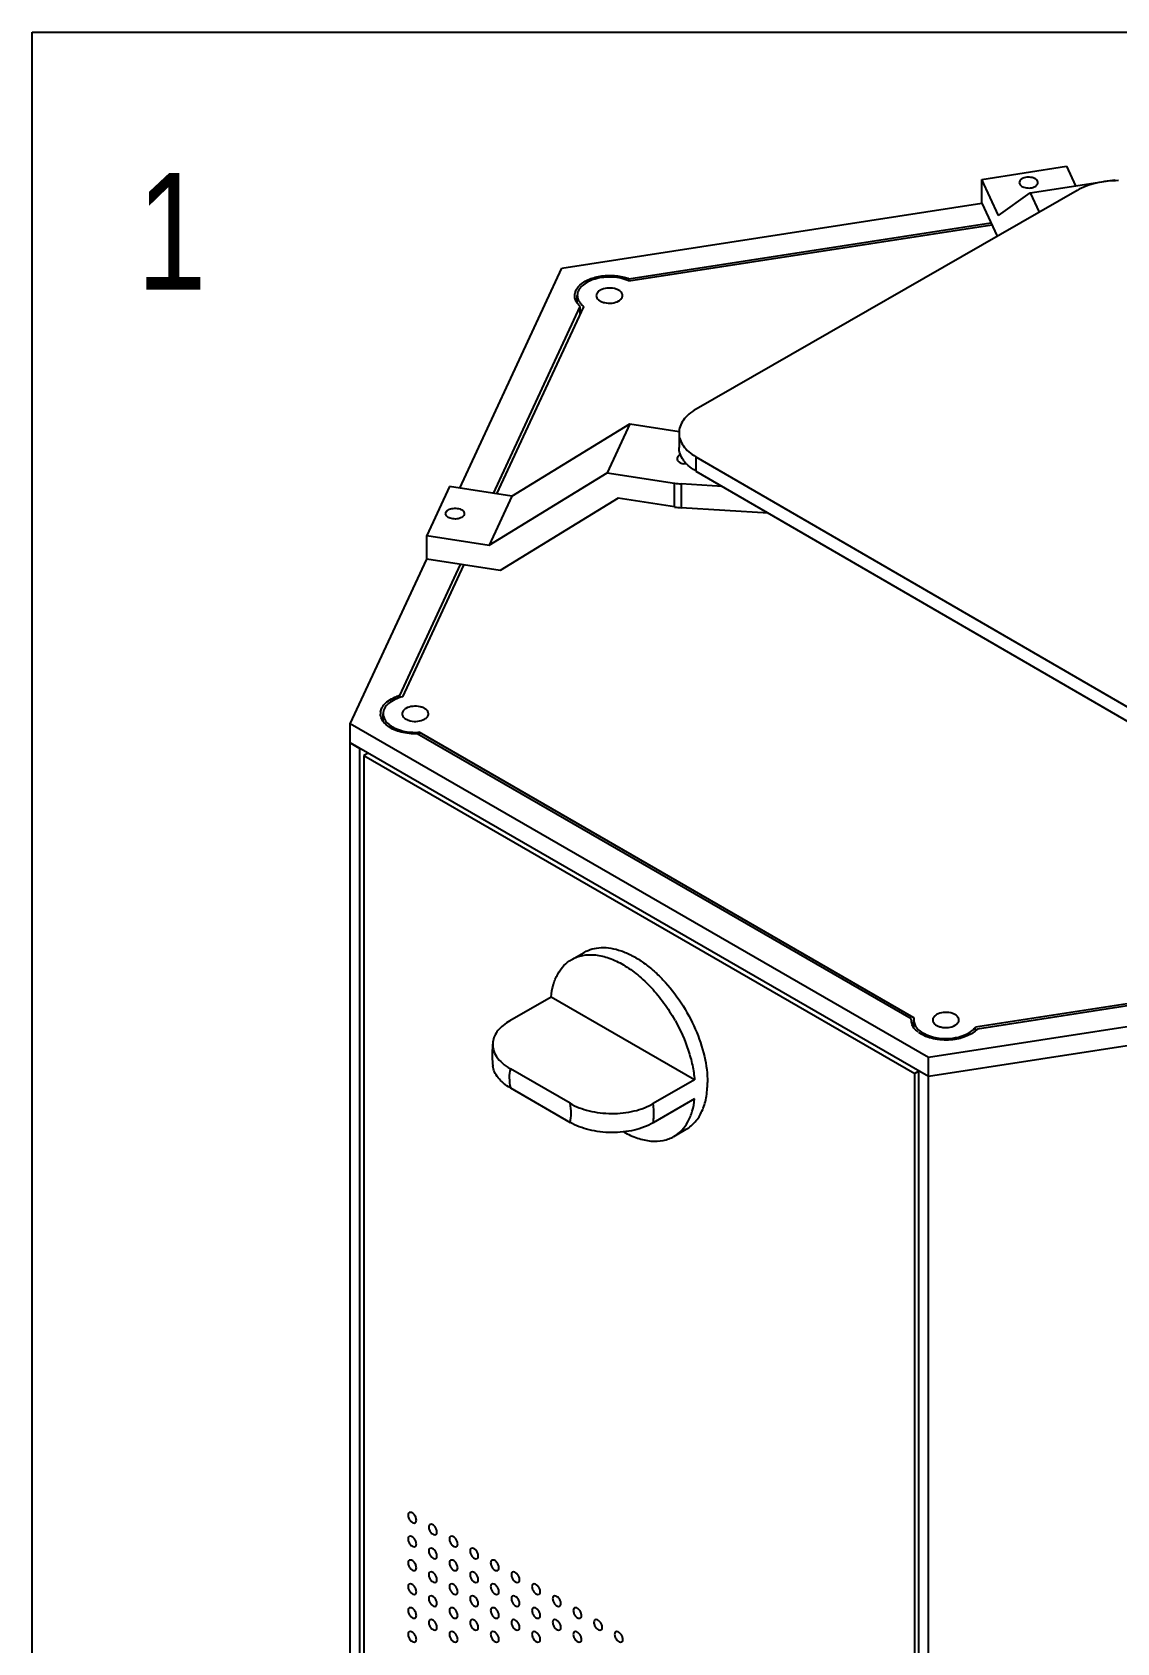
# Model space of a CAD drawing. Header units: millimetres. Extents: x 0 to 1189, y 0 to 841.
# Drawn here: x 0 to 185.7, y 565.1 to 841 of the extents above; entities that cross this region are included whole.
import ezdxf

# ---------------------------------------------------------------- set-up
doc = ezdxf.new("R2010")
doc.units = ezdxf.units.MM
doc.header["$LTSCALE"] = 65.395
doc.layers.get('0').update_dxf_attribs({"linetype": 'CONTINUOUS'})
doc.layers.add('AXIS', color=7, linetype='CONTINUOUS')
doc.layers.add('SURFACES', color=7, linetype='CONTINUOUS')
doc.styles.get("Standard").update_dxf_attribs({"font": 'txt', "width": 0.8})

msp = doc.modelspace()

# ---------------------------------------------------------------- linework, layer by layer
at = {"color": 7, "linetype": 'Continuous'}
for p, q in [((0, 0), (0, 841)), ((0, 841), (1189, 841)), ((162.6, 815.79), (177.08, 818.03)), ((177.08, 818.03), (178.64, 814.66)), ((162.6, 811.7), (162.6, 815.79)), ((165.46, 809.61), (162.6, 815.79)), ((170.87, 813.46), (185.36, 815.7)), ((185.36, 815.7), (185.43, 815.56)), ((178.91, 813.89), (113.69, 776.42)), ((162.6, 811.7), (165.23, 806.03)), ((165.46, 809.61), (170.87, 813.46)), ((170.87, 813.46), (172.41, 810.15)), ((102.18, 798.77), (164.15, 808.36)), ((102.18, 798.41), (102.18, 798.77)), ((78.99, 761.98), (93.85, 794)), ((93.85, 792.66), (93.85, 794)), ((110.75, 772.33), (110.75, 769.88)), ((113.66, 768.26), (194.77, 721.19)), ((113.66, 765.81), (194.77, 718.74)), ((118.21, 763.17), (111.1, 763.62)), ((126.1, 758.59), (111.1, 759.53)), ((62.92, 727.34), (73.34, 749.81)), ((62.92, 727), (62.92, 727.34)), ((150.49, 671.96), (65.92, 720.79)), ((54.46, 441.63), (54.46, 719.24)), ((54.46, 719.24), (56.09, 718.3)), ((56.09, 440.69), (56.09, 718.3)), ((57.51, 717.48), (56.8, 717.07)), ((56.8, 717.07), (56.8, 441.91)), ((56.8, 717.07), (151.12, 662.62)), ((200.75, 676.25), (161.84, 670.23)), ((88.84, 675.71), (81.77, 671.63)), ((113.42, 661.52), (88.84, 675.71)), ((150.48, 671.8), (150.49, 671.96)), ((150.49, 671.8), (150.49, 671.96)), ((92.1, 657.5), (81.88, 663.4)), ((151.82, 663.03), (151.12, 662.62)), ((151.12, 387.46), (151.12, 662.62)), ((81.88, 660.14), (92.1, 654.24)), ((113.42, 661.52), (106.35, 657.44)), ((113.42, 658.25), (106.35, 654.17))]:
    msp.add_line(p, q, dxfattribs=at)
at = {"color": 9, "linetype": 'Continuous'}
msp.add_line((113.66, 768.26), (113.66, 765.81), dxfattribs=at)
at = {"color": 7, "linetype": 'Continuous'}
for centre, radius, start, end in [((116.36, 771.27), 6.04, 224.149, 224.8375), ((65.13, 719.75), 7.91, 106.2371, 110.2979), ((61.65, 724.25), 2.03, 170.5851, 179.9268), ((61.63, 724.25), 2.01, 179.9553, 181.8514), ((83.64, 656.88), 30.3, 29.2181, 29.4226), ((152.48, 671.8), 1.99, 179.9348, 181.1371), ((152.49, 671.8), 2.01, 181.1387, 183.7039), ((152.56, 671.81), 2.08, 183.7815, 195.1169), ((152.73, 671.85), 2.26, 195.1439, 204.2469), ((154.74, 673.72), 5.03, 233.2732, 238.7116)]:
    msp.add_arc(centre, radius, start, end, dxfattribs=at)
for points, knots in [([(169.48, 815.89), (169.42, 815.85), (169.19, 815.69), (169.02, 815.43), (169.02, 815.23)], [0, 0, 0, 0, 0.29449, 1, 1, 1, 1]), ([(169.02, 815.23), (169.02, 815.04), (169.3, 814.6), (170.04, 814.33), (170.91, 814.27), (171.5, 814.44), (171.75, 814.58)], [0, 0, 0, 0, 0.183509, 0.435119, 0.728337, 1, 1, 1, 1]), ([(172.22, 815.23), (172.22, 815.42), (171.93, 815.86), (171.19, 816.14), (170.33, 816.19), (169.73, 816.03), (169.48, 815.89)], [0, 0, 0, 0, 0.183509, 0.435119, 0.728337, 1, 1, 1, 1]), ([(171.75, 814.58), (171.82, 814.62), (172.04, 814.77), (172.22, 815.04), (172.22, 815.23)], [0, 0, 0, 0, 0.29449, 1, 1, 1, 1]), ([(185.99, 815.57), (184.71, 815.57), (182.26, 815.31), (179.92, 814.46), (178.91, 813.89)], [0, 0, 0, 0, 0.525401, 1, 1, 1, 1]), ([(93.23, 797.01), (93.53, 797.5), (94.52, 798.37), (96.46, 799.13), (98.74, 799.42), (100.33, 799.27), (101.1, 799.09)], [0, 0, 0, 0, 0.200037, 0.446063, 0.721999, 1, 1, 1, 1]), ([(101.1, 799.09), (101.2, 799.07), (101.56, 798.98), (101.92, 798.87), (102.18, 798.77)], [0, 0, 0, 0, 0.256315, 1, 1, 1, 1]), ([(93.11, 794.95), (93.08, 795.02), (92.96, 795.31), (92.9, 795.64), (92.9, 795.87)], [0, 0, 0, 0, 0.25835, 1, 1, 1, 1]), ([(93.85, 794), (93.77, 794.07), (93.48, 794.35), (93.24, 794.68), (93.11, 794.95)], [0, 0, 0, 0, 0.266128, 1, 1, 1, 1]), ([(97.25, 796.8), (97.07, 796.69), (96.75, 796.44), (96.59, 796.05), (96.59, 795.88)], [0, 0, 0, 0, 0.550751, 1, 1, 1, 1]), ([(96.59, 795.88), (96.59, 795.6), (96.87, 795.17), (97.43, 794.85), (98.2, 794.58), (99.25, 794.53), (100.09, 794.76), (100.43, 794.96)], [0, 0, 0, 0, 0.183291, 0.301475, 0.436206, 0.728901, 1, 1, 1, 1]), ([(101.09, 795.88), (101.09, 796.15), (100.81, 796.58), (100.26, 796.91), (99.48, 797.17), (98.43, 797.22), (97.6, 797), (97.25, 796.8)], [0, 0, 0, 0, 0.183291, 0.301475, 0.436206, 0.728901, 1, 1, 1, 1]), ([(100.43, 794.96), (100.62, 795.07), (100.94, 795.31), (101.09, 795.7), (101.09, 795.88)], [0, 0, 0, 0, 0.550751, 1, 1, 1, 1]), ([(113.69, 776.42), (113.25, 776.17), (112.45, 775.62), (111.49, 774.62), (110.89, 773.51), (110.75, 772.71), (110.75, 772.33)], [0, 0, 0, 0, 0.289946, 0.549249, 0.782369, 1, 1, 1, 1]), ([(110.75, 772.33), (110.75, 771.95), (110.89, 771.16), (111.49, 770.06), (112.43, 769.06), (113.22, 768.51), (113.66, 768.26)], [0, 0, 0, 0, 0.217912, 0.45115, 0.710347, 1, 1, 1, 1]), ([(111.5, 767.69), (111.26, 768.01), (110.89, 768.71), (110.75, 769.5), (110.75, 769.88)], [0, 0, 0, 0, 0.516887, 1, 1, 1, 1]), ([(110.85, 768.53), (110.78, 768.5), (110.57, 768.35), (110.41, 768.1), (110.41, 767.92)], [0, 0, 0, 0, 0.294726, 1, 1, 1, 1]), ([(110.41, 767.92), (110.41, 767.72), (110.75, 767.26), (111.24, 767.13), (111.52, 767.08)], [0, 0, 0, 0, 0.415619, 1, 1, 1, 1]), ([(112.02, 767.06), (111.98, 767.11), (111.79, 767.31), (111.62, 767.52), (111.5, 767.69)], [0, 0, 0, 0, 0.256591, 1, 1, 1, 1]), ([(113.66, 765.81), (113.51, 765.9), (112.94, 766.25), (112.42, 766.66), (112.07, 767.01)], [0, 0, 0, 0, 0.263603, 1, 1, 1, 1]), ([(59.89, 725.26), (59.99, 725.47), (60.62, 726.34), (61.61, 726.88), (62.39, 727.17)], [0, 0, 0, 0, 0.21648, 1, 1, 1, 1]), ([(59.91, 723.2), (59.87, 723.28), (59.71, 723.59), (59.63, 723.93), (59.63, 724.19)], [0, 0, 0, 0, 0.260156, 1, 1, 1, 1]), ([(60.93, 722.09), (60.82, 722.17), (60.43, 722.49), (60.09, 722.88), (59.91, 723.2)], [0, 0, 0, 0, 0.270562, 1, 1, 1, 1]), ([(64, 725.15), (63.81, 725.04), (63.49, 724.79), (63.34, 724.4), (63.34, 724.23)], [0, 0, 0, 0, 0.550751, 1, 1, 1, 1]), ([(63.34, 724.23), (63.34, 723.96), (63.62, 723.52), (64.18, 723.2), (64.95, 722.93), (66, 722.88), (66.83, 723.11), (67.18, 723.31)], [0, 0, 0, 0, 0.183291, 0.301475, 0.436206, 0.728901, 1, 1, 1, 1]), ([(67.84, 724.23), (67.84, 724.5), (67.56, 724.93), (67, 725.26), (66.23, 725.52), (65.18, 725.57), (64.35, 725.35), (64, 725.15)], [0, 0, 0, 0, 0.183291, 0.301475, 0.436206, 0.728901, 1, 1, 1, 1]), ([(67.18, 723.31), (67.37, 723.42), (67.69, 723.66), (67.84, 724.05), (67.84, 724.23)], [0, 0, 0, 0, 0.550751, 1, 1, 1, 1]), ([(65.92, 720.79), (64.99, 720.77), (63.24, 720.94), (61.59, 721.62), (60.93, 722.09)], [0, 0, 0, 0, 0.533307, 1, 1, 1, 1]), ([(88.84, 675.71), (88.91, 676.43), (89.16, 677.78), (89.9, 679.62), (90.96, 681.12), (91.89, 681.86), (92.38, 682.14)], [0, 0, 0, 0, 0.282827, 0.539744, 0.775791, 1, 1, 1, 1]), ([(92.38, 682.14), (92.67, 682.31), (93.29, 682.6), (94.64, 682.97), (96.54, 683.01), (98.92, 682.42), (101.36, 681.23), (103.78, 679.5), (106.1, 677.3), (108.23, 674.7), (109.47, 672.78), (110.03, 671.77)], [0, 0, 0, 0, 0.044973, 0.090812, 0.187834, 0.295874, 0.416767, 0.550116, 0.693928, 0.84513, 1, 1, 1, 1]), ([(81.77, 671.63), (81.37, 671.4), (80.64, 670.91), (79.74, 670.02), (79.13, 669.04), (78.92, 668.33), (78.88, 667.98)], [0, 0, 0, 0, 0.287208, 0.546837, 0.781911, 1, 1, 1, 1]), ([(110.09, 671.68), (110.99, 670.06), (112.12, 667.53), (113.07, 664.07), (113.35, 662.36), (113.42, 661.52)], [0, 0, 0, 0, 0.518287, 0.765704, 1, 1, 1, 1]), ([(151.73, 669.68), (151.64, 669.75), (151.31, 670.01), (151.02, 670.33), (150.85, 670.59)], [0, 0, 0, 0, 0.267057, 1, 1, 1, 1]), ([(154.85, 672.7), (154.66, 672.59), (154.34, 672.34), (154.19, 671.95), (154.19, 671.78)], [0, 0, 0, 0, 0.550751, 1, 1, 1, 1]), ([(154.19, 671.78), (154.19, 671.5), (154.47, 671.07), (155.02, 670.75), (155.8, 670.48), (156.85, 670.43), (157.68, 670.66), (158.03, 670.86)], [0, 0, 0, 0, 0.183291, 0.301475, 0.436206, 0.728901, 1, 1, 1, 1]), ([(158.69, 671.78), (158.69, 672.05), (158.41, 672.48), (157.85, 672.81), (157.08, 673.07), (156.03, 673.12), (155.2, 672.9), (154.85, 672.7)], [0, 0, 0, 0, 0.183291, 0.301475, 0.436206, 0.728901, 1, 1, 1, 1]), ([(158.03, 670.86), (158.22, 670.97), (158.54, 671.21), (158.69, 671.6), (158.69, 671.78)], [0, 0, 0, 0, 0.550751, 1, 1, 1, 1]), ([(78.88, 667.98), (78.84, 667.65), (78.71, 666.29), (78.76, 664.93), (78.88, 663.92)], [0, 0, 0, 0, 0.249062, 1, 1, 1, 1]), ([(78.88, 667.98), (78.85, 667.77), (78.84, 667.35), (78.98, 666.49), (79.48, 665.42), (80.51, 664.29), (81.39, 663.68), (81.88, 663.4)], [0, 0, 0, 0, 0.10899, 0.218867, 0.449916, 0.708447, 1, 1, 1, 1]), ([(157.65, 668.4), (156.66, 668.29), (154.74, 668.34), (152.89, 668.95), (152.13, 669.41)], [0, 0, 0, 0, 0.525781, 1, 1, 1, 1]), ([(161.84, 670.23), (161.37, 669.71), (160.01, 668.86), (158.49, 668.5), (157.65, 668.4)], [0, 0, 0, 0, 0.452556, 1, 1, 1, 1]), ([(81.88, 660.14), (81.46, 660.38), (80.7, 660.89), (79.77, 661.81), (79.13, 662.82), (78.92, 663.56), (78.88, 663.92)], [0, 0, 0, 0, 0.287277, 0.547232, 0.782286, 1, 1, 1, 1]), ([(92.1, 657.5), (93.11, 656.92), (94.83, 656.28), (97.25, 655.84), (99.21, 655.72), (101.17, 655.82), (103.05, 656.14), (104.79, 656.66), (105.86, 657.16), (106.35, 657.44)], [0, 0, 0, 0, 0.236356, 0.365836, 0.498891, 0.632135, 0.762118, 0.885621, 1, 1, 1, 1]), ([(109.88, 651.83), (110.37, 652.11), (111.3, 652.85), (112.37, 654.35), (113.1, 656.19), (113.35, 657.54), (113.42, 658.25)], [0, 0, 0, 0, 0.224209, 0.460256, 0.717173, 1, 1, 1, 1]), ([(106.35, 654.17), (105.86, 653.89), (104.79, 653.39), (103.05, 652.87), (101.17, 652.55), (99.21, 652.45), (97.25, 652.58), (94.83, 653.01), (93.11, 653.65), (92.1, 654.24)], [0, 0, 0, 0, 0.114379, 0.237882, 0.367865, 0.501109, 0.634164, 0.763644, 1, 1, 1, 1]), ([(101.29, 652.6), (102.05, 652.18), (103.55, 651.48), (105.85, 650.95), (107.69, 651.02), (109, 651.38), (109.6, 651.67), (109.88, 651.83)], [0, 0, 0, 0, 0.288834, 0.547617, 0.78093, 0.891455, 1, 1, 1, 1])]:
    msp.add_open_spline(points, degree=3, knots=knots, dxfattribs=at)
for points in [[(92.9, 795.87), (92.9, 796.03), (92.91, 796.18), (92.95, 796.33)], [(92.95, 796.33), (93.01, 796.57), (93.1, 796.8), (93.23, 797.01)], [(110.85, 768.53), (110.9, 768.56), (110.95, 768.59), (111, 768.61)], [(112.03, 767.06), (111.86, 767.05), (111.69, 767.06), (111.52, 767.08)], [(59.65, 724.58), (59.69, 724.82), (59.77, 725.05), (59.89, 725.26)], [(150.85, 670.59), (150.79, 670.7), (150.72, 670.81), (150.67, 670.93)]]:
    msp.add_open_spline(points, degree=3, dxfattribs=at)
at = {"color": 9, "linetype": 'Continuous'}
for points, knots in [([(81.88, 663.4), (81.74, 662.91), (81.62, 661.81), (81.76, 660.71), (81.88, 660.14)], [0, 0, 0, 0, 0.466488, 1, 1, 1, 1]), ([(92.1, 654.24), (92.24, 654.73), (92.35, 655.83), (92.22, 656.93), (92.1, 657.5)], [0, 0, 0, 0, 0.466488, 1, 1, 1, 1]), ([(106.35, 654.17), (106.38, 654.43), (106.46, 655.52), (106.43, 656.61), (106.35, 657.44)], [0, 0, 0, 0, 0.239326, 1, 1, 1, 1])]:
    msp.add_open_spline(points, degree=3, knots=knots, dxfattribs=at)
at = {"layer": 'AXIS', "color": 7, "linetype": 'Continuous'}
for p, q in [((102.16, 798.41), (164.3, 808.02)), ((93.34, 794.57), (93.34, 795.88)), ((79.57, 761.89), (94.46, 793.96)), ((63.45, 727.15), (73.92, 749.72)), ((60.09, 722.92), (60.09, 724.23)), ((66.27, 720.59), (66.27, 721.08)), ((150.98, 672.17), (66.27, 721.08)), ((92.38, 682.14), (94.5, 683.36)), ((200.59, 676.59), (161.51, 670.54)), ((150.94, 670.48), (150.94, 671.78)), ((161.51, 669.91), (161.51, 670.54)), ((109.88, 651.83), (112, 653.05))]:
    msp.add_line(p, q, dxfattribs=at)
for centre, radius, start, end in [((65.58, 730.38), 9.33, 263.5462, 267.0533), ((65.59, 730.62), 9.57, 267.0399, 271.8816), ((65.6, 730.42), 9.37, 271.8787, 274.1161), ((152.8, 671.78), 1.86, 167.7933, 178.4183), ((152.78, 671.78), 1.84, 178.4499, 179.8362), ((152.8, 671.78), 1.87, 179.861, 188.8287), ((156.44, 678.01), 9.41, 263.0589, 277.1919)]:
    msp.add_arc(centre, radius, start, end, dxfattribs=at)
for points, knots in [([(102.16, 798.41), (101.28, 798.79), (99.33, 799.19), (96.89, 798.95), (95.17, 798.29), (94.17, 797.63), (93.51, 796.82), (93.34, 796.18), (93.34, 795.88)], [0, 0, 0, 0, 0.279536, 0.568827, 0.699899, 0.814862, 0.913098, 1, 1, 1, 1]), ([(93.64, 794.85), (93.74, 794.69), (93.9, 794.48), (94.08, 794.29), (94.12, 794.25)], [0, 0, 0, 0, 0.738695, 1, 1, 1, 1]), ([(63.45, 727.15), (62.98, 727.04), (62.11, 726.74), (61.02, 726.07), (60.28, 725.23), (60.09, 724.54), (60.09, 724.23)], [0, 0, 0, 0, 0.305581, 0.57373, 0.801065, 1, 1, 1, 1]), ([(60.09, 724.23), (60.09, 723.98), (60.17, 723.63), (60.32, 723.32), (60.36, 723.24)], [0, 0, 0, 0, 0.739045, 1, 1, 1, 1]), ([(60.36, 723.24), (60.71, 722.63), (62.07, 721.6), (63.64, 721.21), (64.53, 721.11)], [0, 0, 0, 0, 0.439442, 1, 1, 1, 1]), ([(94.5, 683.36), (94.93, 683.61), (95.88, 684.01), (97.45, 684.24), (99.14, 684.11), (100.9, 683.65), (102.71, 682.85), (104.53, 681.74), (106.32, 680.34), (108.65, 678.09), (111.24, 674.77), (113.65, 670.32), (115.21, 665.71), (115.63, 662.56), (115.63, 661.06)], [0, 0, 0, 0, 0.042841, 0.087451, 0.135264, 0.187205, 0.243687, 0.304683, 0.369822, 0.438473, 0.582756, 0.729846, 0.871377, 1, 1, 1, 1]), ([(151.18, 670.84), (151.51, 670.22), (152.86, 669.18), (154.41, 668.78), (155.3, 668.67)], [0, 0, 0, 0, 0.438387, 1, 1, 1, 1]), ([(160.94, 669.95), (160.99, 669.99), (161.2, 670.17), (161.39, 670.38), (161.51, 670.54)], [0, 0, 0, 0, 0.262319, 1, 1, 1, 1]), ([(157.62, 668.68), (157.94, 668.72), (159.11, 668.93), (160.27, 669.4), (160.94, 669.95)], [0, 0, 0, 0, 0.275617, 1, 1, 1, 1]), ([(112, 653.05), (112.29, 653.22), (112.84, 653.6), (113.83, 654.58), (114.81, 656.18), (115.49, 658.49), (115.63, 660.18), (115.63, 661.06)], [0, 0, 0, 0, 0.108163, 0.218364, 0.451367, 0.71042, 1, 1, 1, 1]), ([(64.57, 587.37), (64.53, 587.36), (64.4, 587.24), (64.36, 587.05), (64.36, 586.92)], [0, 0, 0, 0, 0.220867, 1, 1, 1, 1]), ([(64.36, 586.92), (64.36, 586.74), (64.47, 586.36), (64.78, 585.84), (65.33, 585.51), (65.57, 585.64)], [0, 0, 0, 0, 0.277753, 0.577543, 1, 1, 1, 1]), ([(65.78, 586.1), (65.78, 586.28), (65.67, 586.65), (65.36, 587.18), (64.8, 587.51), (64.57, 587.37)], [0, 0, 0, 0, 0.277753, 0.577543, 1, 1, 1, 1]), ([(65.57, 585.64), (65.6, 585.66), (65.74, 585.78), (65.78, 585.97), (65.78, 586.1)], [0, 0, 0, 0, 0.220867, 1, 1, 1, 1]), ([(68.1, 585.33), (68.07, 585.31), (67.94, 585.2), (67.9, 585.01), (67.9, 584.88)], [0, 0, 0, 0, 0.220867, 1, 1, 1, 1]), ([(69.31, 584.06), (69.31, 584.24), (69.2, 584.61), (68.89, 585.14), (68.34, 585.47), (68.1, 585.33)], [0, 0, 0, 0, 0.277753, 0.577543, 1, 1, 1, 1]), ([(64.57, 583.29), (64.53, 583.27), (64.4, 583.16), (64.36, 582.97), (64.36, 582.83)], [0, 0, 0, 0, 0.220867, 1, 1, 1, 1]), ([(64.36, 582.83), (64.36, 582.66), (64.47, 582.28), (64.78, 581.75), (65.33, 581.42), (65.57, 581.56)], [0, 0, 0, 0, 0.277753, 0.577543, 1, 1, 1, 1]), ([(65.78, 582.02), (65.78, 582.2), (65.67, 582.57), (65.36, 583.1), (64.8, 583.43), (64.57, 583.29)], [0, 0, 0, 0, 0.277753, 0.577543, 1, 1, 1, 1]), ([(67.9, 584.88), (67.9, 584.7), (68, 584.32), (68.32, 583.8), (68.87, 583.47), (69.1, 583.6)], [0, 0, 0, 0, 0.277753, 0.577543, 1, 1, 1, 1]), ([(69.1, 583.6), (69.14, 583.62), (69.27, 583.73), (69.31, 583.93), (69.31, 584.06)], [0, 0, 0, 0, 0.220867, 1, 1, 1, 1]), ([(71.64, 583.29), (71.61, 583.27), (71.47, 583.16), (71.43, 582.97), (71.43, 582.83)], [0, 0, 0, 0, 0.220867, 1, 1, 1, 1]), ([(71.43, 582.83), (71.43, 582.66), (71.54, 582.28), (71.85, 581.75), (72.41, 581.42), (72.64, 581.56)], [0, 0, 0, 0, 0.277753, 0.577543, 1, 1, 1, 1]), ([(72.85, 582.02), (72.85, 582.2), (72.74, 582.57), (72.43, 583.1), (71.87, 583.43), (71.64, 583.29)], [0, 0, 0, 0, 0.277753, 0.577543, 1, 1, 1, 1]), ([(65.57, 581.56), (65.6, 581.58), (65.74, 581.69), (65.78, 581.88), (65.78, 582.02)], [0, 0, 0, 0, 0.220867, 1, 1, 1, 1]), ([(68.1, 581.25), (68.07, 581.23), (67.94, 581.12), (67.9, 580.93), (67.9, 580.79)], [0, 0, 0, 0, 0.220867, 1, 1, 1, 1]), ([(67.9, 580.79), (67.9, 580.61), (68, 580.24), (68.32, 579.71), (68.87, 579.38), (69.1, 579.52)], [0, 0, 0, 0, 0.277753, 0.577543, 1, 1, 1, 1]), ([(69.31, 579.98), (69.31, 580.16), (69.2, 580.53), (68.89, 581.06), (68.34, 581.39), (68.1, 581.25)], [0, 0, 0, 0, 0.277753, 0.577543, 1, 1, 1, 1]), ([(69.1, 579.52), (69.14, 579.54), (69.27, 579.65), (69.31, 579.84), (69.31, 579.98)], [0, 0, 0, 0, 0.220867, 1, 1, 1, 1]), ([(72.64, 581.56), (72.67, 581.58), (72.81, 581.69), (72.85, 581.88), (72.85, 582.02)], [0, 0, 0, 0, 0.220867, 1, 1, 1, 1]), ([(75.17, 581.25), (75.14, 581.23), (75.01, 581.12), (74.97, 580.93), (74.97, 580.79)], [0, 0, 0, 0, 0.220867, 1, 1, 1, 1]), ([(74.97, 580.79), (74.97, 580.61), (75.07, 580.24), (75.39, 579.71), (75.94, 579.38), (76.18, 579.52)], [0, 0, 0, 0, 0.277753, 0.577543, 1, 1, 1, 1]), ([(76.38, 579.98), (76.38, 580.16), (76.28, 580.53), (75.96, 581.06), (75.41, 581.39), (75.17, 581.25)], [0, 0, 0, 0, 0.277753, 0.577543, 1, 1, 1, 1]), ([(76.18, 579.52), (76.21, 579.54), (76.34, 579.65), (76.38, 579.84), (76.38, 579.98)], [0, 0, 0, 0, 0.220867, 1, 1, 1, 1]), ([(64.57, 579.21), (64.53, 579.19), (64.4, 579.08), (64.36, 578.89), (64.36, 578.75)], [0, 0, 0, 0, 0.220867, 1, 1, 1, 1]), ([(64.36, 578.75), (64.36, 578.57), (64.47, 578.2), (64.78, 577.67), (65.33, 577.34), (65.57, 577.48)], [0, 0, 0, 0, 0.277753, 0.577543, 1, 1, 1, 1]), ([(65.78, 577.94), (65.78, 578.11), (65.67, 578.49), (65.36, 579.02), (64.8, 579.35), (64.57, 579.21)], [0, 0, 0, 0, 0.277753, 0.577543, 1, 1, 1, 1]), ([(65.57, 577.48), (65.6, 577.5), (65.74, 577.61), (65.78, 577.8), (65.78, 577.94)], [0, 0, 0, 0, 0.220867, 1, 1, 1, 1]), ([(68.1, 577.17), (68.07, 577.15), (67.94, 577.04), (67.9, 576.85), (67.9, 576.71)], [0, 0, 0, 0, 0.220867, 1, 1, 1, 1]), ([(67.9, 576.71), (67.9, 576.53), (68, 576.16), (68.32, 575.63), (68.87, 575.3), (69.1, 575.44)], [0, 0, 0, 0, 0.277753, 0.577543, 1, 1, 1, 1]), ([(69.31, 575.89), (69.31, 576.07), (69.2, 576.45), (68.89, 576.97), (68.34, 577.31), (68.1, 577.17)], [0, 0, 0, 0, 0.277753, 0.577543, 1, 1, 1, 1]), ([(71.64, 579.21), (71.61, 579.19), (71.47, 579.08), (71.43, 578.89), (71.43, 578.75)], [0, 0, 0, 0, 0.220867, 1, 1, 1, 1]), ([(71.43, 578.75), (71.43, 578.57), (71.54, 578.2), (71.85, 577.67), (72.41, 577.34), (72.64, 577.48)], [0, 0, 0, 0, 0.277753, 0.577543, 1, 1, 1, 1]), ([(72.85, 577.94), (72.85, 578.11), (72.74, 578.49), (72.43, 579.02), (71.87, 579.35), (71.64, 579.21)], [0, 0, 0, 0, 0.277753, 0.577543, 1, 1, 1, 1]), ([(72.64, 577.48), (72.67, 577.5), (72.81, 577.61), (72.85, 577.8), (72.85, 577.94)], [0, 0, 0, 0, 0.220867, 1, 1, 1, 1]), ([(75.17, 577.17), (75.14, 577.15), (75.01, 577.04), (74.97, 576.85), (74.97, 576.71)], [0, 0, 0, 0, 0.220867, 1, 1, 1, 1]), ([(74.97, 576.71), (74.97, 576.53), (75.07, 576.16), (75.39, 575.63), (75.94, 575.3), (76.18, 575.44)], [0, 0, 0, 0, 0.277753, 0.577543, 1, 1, 1, 1]), ([(76.38, 575.89), (76.38, 576.07), (76.28, 576.45), (75.96, 576.97), (75.41, 577.31), (75.17, 577.17)], [0, 0, 0, 0, 0.277753, 0.577543, 1, 1, 1, 1]), ([(78.71, 579.21), (78.68, 579.19), (78.54, 579.08), (78.5, 578.89), (78.5, 578.75)], [0, 0, 0, 0, 0.220867, 1, 1, 1, 1]), ([(78.5, 578.75), (78.5, 578.57), (78.61, 578.2), (78.92, 577.67), (79.48, 577.34), (79.71, 577.48)], [0, 0, 0, 0, 0.277753, 0.577543, 1, 1, 1, 1]), ([(79.92, 577.94), (79.92, 578.11), (79.81, 578.49), (79.5, 579.02), (78.94, 579.35), (78.71, 579.21)], [0, 0, 0, 0, 0.277753, 0.577543, 1, 1, 1, 1]), ([(79.71, 577.48), (79.74, 577.5), (79.88, 577.61), (79.92, 577.8), (79.92, 577.94)], [0, 0, 0, 0, 0.220867, 1, 1, 1, 1]), ([(82.25, 577.17), (82.21, 577.15), (82.08, 577.04), (82.04, 576.85), (82.04, 576.71)], [0, 0, 0, 0, 0.220867, 1, 1, 1, 1]), ([(82.04, 576.71), (82.04, 576.53), (82.15, 576.16), (82.46, 575.63), (83.01, 575.3), (83.25, 575.44)], [0, 0, 0, 0, 0.277753, 0.577543, 1, 1, 1, 1]), ([(83.45, 575.89), (83.45, 576.07), (83.35, 576.45), (83.03, 576.97), (82.48, 577.31), (82.25, 577.17)], [0, 0, 0, 0, 0.277753, 0.577543, 1, 1, 1, 1]), ([(64.57, 575.13), (64.53, 575.11), (64.4, 574.99), (64.36, 574.8), (64.36, 574.67)], [0, 0, 0, 0, 0.220867, 1, 1, 1, 1]), ([(64.36, 574.67), (64.36, 574.49), (64.47, 574.12), (64.78, 573.59), (65.33, 573.26), (65.57, 573.4)], [0, 0, 0, 0, 0.277753, 0.577543, 1, 1, 1, 1]), ([(65.78, 573.85), (65.78, 574.03), (65.67, 574.41), (65.36, 574.93), (64.8, 575.26), (64.57, 575.13)], [0, 0, 0, 0, 0.277753, 0.577543, 1, 1, 1, 1]), ([(69.1, 575.44), (69.14, 575.46), (69.27, 575.57), (69.31, 575.76), (69.31, 575.89)], [0, 0, 0, 0, 0.220867, 1, 1, 1, 1]), ([(71.64, 575.13), (71.61, 575.11), (71.47, 574.99), (71.43, 574.8), (71.43, 574.67)], [0, 0, 0, 0, 0.220867, 1, 1, 1, 1]), ([(71.43, 574.67), (71.43, 574.49), (71.54, 574.12), (71.85, 573.59), (72.41, 573.26), (72.64, 573.4)], [0, 0, 0, 0, 0.277753, 0.577543, 1, 1, 1, 1]), ([(72.85, 573.85), (72.85, 574.03), (72.74, 574.41), (72.43, 574.93), (71.87, 575.26), (71.64, 575.13)], [0, 0, 0, 0, 0.277753, 0.577543, 1, 1, 1, 1]), ([(76.18, 575.44), (76.21, 575.46), (76.34, 575.57), (76.38, 575.76), (76.38, 575.89)], [0, 0, 0, 0, 0.220867, 1, 1, 1, 1]), ([(78.71, 575.13), (78.68, 575.11), (78.54, 574.99), (78.5, 574.8), (78.5, 574.67)], [0, 0, 0, 0, 0.220867, 1, 1, 1, 1]), ([(78.5, 574.67), (78.5, 574.49), (78.61, 574.12), (78.92, 573.59), (79.48, 573.26), (79.71, 573.4)], [0, 0, 0, 0, 0.277753, 0.577543, 1, 1, 1, 1]), ([(79.92, 573.85), (79.92, 574.03), (79.81, 574.41), (79.5, 574.93), (78.94, 575.26), (78.71, 575.13)], [0, 0, 0, 0, 0.277753, 0.577543, 1, 1, 1, 1]), ([(83.25, 575.44), (83.28, 575.46), (83.41, 575.57), (83.45, 575.76), (83.45, 575.89)], [0, 0, 0, 0, 0.220867, 1, 1, 1, 1]), ([(85.78, 575.13), (85.75, 575.11), (85.61, 574.99), (85.57, 574.8), (85.57, 574.67)], [0, 0, 0, 0, 0.220867, 1, 1, 1, 1]), ([(85.57, 574.67), (85.57, 574.49), (85.68, 574.12), (85.99, 573.59), (86.55, 573.26), (86.78, 573.4)], [0, 0, 0, 0, 0.277753, 0.577543, 1, 1, 1, 1]), ([(86.99, 573.85), (86.99, 574.03), (86.88, 574.41), (86.57, 574.93), (86.02, 575.26), (85.78, 575.13)], [0, 0, 0, 0, 0.277753, 0.577543, 1, 1, 1, 1]), ([(65.78, 569.77), (65.78, 569.95), (65.67, 570.32), (65.36, 570.85), (64.8, 571.18), (64.57, 571.04)], [0, 0, 0, 0, 0.277753, 0.577543, 1, 1, 1, 1]), ([(65.57, 573.4), (65.6, 573.42), (65.74, 573.53), (65.78, 573.72), (65.78, 573.85)], [0, 0, 0, 0, 0.220867, 1, 1, 1, 1]), ([(68.1, 573.09), (68.07, 573.07), (67.94, 572.95), (67.9, 572.76), (67.9, 572.63)], [0, 0, 0, 0, 0.220867, 1, 1, 1, 1]), ([(67.9, 572.63), (67.9, 572.45), (68, 572.08), (68.32, 571.55), (68.87, 571.22), (69.1, 571.35)], [0, 0, 0, 0, 0.277753, 0.577543, 1, 1, 1, 1]), ([(69.31, 571.81), (69.31, 571.99), (69.2, 572.37), (68.89, 572.89), (68.34, 573.22), (68.1, 573.09)], [0, 0, 0, 0, 0.277753, 0.577543, 1, 1, 1, 1]), ([(69.1, 571.35), (69.14, 571.37), (69.27, 571.49), (69.31, 571.68), (69.31, 571.81)], [0, 0, 0, 0, 0.220867, 1, 1, 1, 1]), ([(72.85, 569.77), (72.85, 569.95), (72.74, 570.32), (72.43, 570.85), (71.87, 571.18), (71.64, 571.04)], [0, 0, 0, 0, 0.277753, 0.577543, 1, 1, 1, 1]), ([(72.64, 573.4), (72.67, 573.42), (72.81, 573.53), (72.85, 573.72), (72.85, 573.85)], [0, 0, 0, 0, 0.220867, 1, 1, 1, 1]), ([(75.17, 573.09), (75.14, 573.07), (75.01, 572.95), (74.97, 572.76), (74.97, 572.63)], [0, 0, 0, 0, 0.220867, 1, 1, 1, 1]), ([(74.97, 572.63), (74.97, 572.45), (75.07, 572.08), (75.39, 571.55), (75.94, 571.22), (76.18, 571.35)], [0, 0, 0, 0, 0.277753, 0.577543, 1, 1, 1, 1]), ([(76.38, 571.81), (76.38, 571.99), (76.28, 572.37), (75.96, 572.89), (75.41, 573.22), (75.17, 573.09)], [0, 0, 0, 0, 0.277753, 0.577543, 1, 1, 1, 1]), ([(76.18, 571.35), (76.21, 571.37), (76.34, 571.49), (76.38, 571.68), (76.38, 571.81)], [0, 0, 0, 0, 0.220867, 1, 1, 1, 1]), ([(79.92, 569.77), (79.92, 569.95), (79.81, 570.32), (79.5, 570.85), (78.94, 571.18), (78.71, 571.04)], [0, 0, 0, 0, 0.277753, 0.577543, 1, 1, 1, 1]), ([(79.71, 573.4), (79.74, 573.42), (79.88, 573.53), (79.92, 573.72), (79.92, 573.85)], [0, 0, 0, 0, 0.220867, 1, 1, 1, 1]), ([(82.25, 573.09), (82.21, 573.07), (82.08, 572.95), (82.04, 572.76), (82.04, 572.63)], [0, 0, 0, 0, 0.220867, 1, 1, 1, 1]), ([(82.04, 572.63), (82.04, 572.45), (82.15, 572.08), (82.46, 571.55), (83.01, 571.22), (83.25, 571.35)], [0, 0, 0, 0, 0.277753, 0.577543, 1, 1, 1, 1]), ([(83.45, 571.81), (83.45, 571.99), (83.35, 572.37), (83.03, 572.89), (82.48, 573.22), (82.25, 573.09)], [0, 0, 0, 0, 0.277753, 0.577543, 1, 1, 1, 1]), ([(83.25, 571.35), (83.28, 571.37), (83.41, 571.49), (83.45, 571.68), (83.45, 571.81)], [0, 0, 0, 0, 0.220867, 1, 1, 1, 1]), ([(86.99, 569.77), (86.99, 569.95), (86.88, 570.32), (86.57, 570.85), (86.02, 571.18), (85.78, 571.04)], [0, 0, 0, 0, 0.277753, 0.577543, 1, 1, 1, 1]), ([(86.78, 573.4), (86.82, 573.42), (86.95, 573.53), (86.99, 573.72), (86.99, 573.85)], [0, 0, 0, 0, 0.220867, 1, 1, 1, 1]), ([(89.32, 573.09), (89.28, 573.07), (89.15, 572.95), (89.11, 572.76), (89.11, 572.63)], [0, 0, 0, 0, 0.220867, 1, 1, 1, 1]), ([(89.11, 572.63), (89.11, 572.45), (89.22, 572.08), (89.53, 571.55), (90.08, 571.22), (90.32, 571.35)], [0, 0, 0, 0, 0.277753, 0.577543, 1, 1, 1, 1]), ([(90.52, 571.81), (90.52, 571.99), (90.42, 572.37), (90.11, 572.89), (89.55, 573.22), (89.32, 573.09)], [0, 0, 0, 0, 0.277753, 0.577543, 1, 1, 1, 1]), ([(90.32, 571.35), (90.35, 571.37), (90.49, 571.49), (90.52, 571.68), (90.52, 571.81)], [0, 0, 0, 0, 0.220867, 1, 1, 1, 1]), ([(94.06, 569.77), (94.06, 569.95), (93.95, 570.32), (93.64, 570.85), (93.09, 571.18), (92.85, 571.04)], [0, 0, 0, 0, 0.277753, 0.577543, 1, 1, 1, 1]), ([(64.57, 571.04), (64.53, 571.03), (64.4, 570.91), (64.36, 570.72), (64.36, 570.59)], [0, 0, 0, 0, 0.220867, 1, 1, 1, 1]), ([(64.36, 570.59), (64.36, 570.41), (64.47, 570.03), (64.78, 569.51), (65.33, 569.18), (65.57, 569.31)], [0, 0, 0, 0, 0.277753, 0.577543, 1, 1, 1, 1]), ([(65.57, 569.31), (65.6, 569.33), (65.74, 569.45), (65.78, 569.64), (65.78, 569.77)], [0, 0, 0, 0, 0.220867, 1, 1, 1, 1]), ([(68.1, 569), (68.07, 568.98), (67.94, 568.87), (67.9, 568.68), (67.9, 568.55)], [0, 0, 0, 0, 0.220867, 1, 1, 1, 1]), ([(67.9, 568.55), (67.9, 568.37), (68, 567.99), (68.32, 567.47), (68.87, 567.14), (69.1, 567.27)], [0, 0, 0, 0, 0.277753, 0.577543, 1, 1, 1, 1]), ([(69.31, 567.73), (69.31, 567.91), (69.2, 568.28), (68.89, 568.81), (68.34, 569.14), (68.1, 569)], [0, 0, 0, 0, 0.277753, 0.577543, 1, 1, 1, 1]), ([(71.64, 571.04), (71.61, 571.03), (71.47, 570.91), (71.43, 570.72), (71.43, 570.59)], [0, 0, 0, 0, 0.220867, 1, 1, 1, 1]), ([(71.43, 570.59), (71.43, 570.41), (71.54, 570.03), (71.85, 569.51), (72.41, 569.18), (72.64, 569.31)], [0, 0, 0, 0, 0.277753, 0.577543, 1, 1, 1, 1]), ([(72.64, 569.31), (72.67, 569.33), (72.81, 569.45), (72.85, 569.64), (72.85, 569.77)], [0, 0, 0, 0, 0.220867, 1, 1, 1, 1]), ([(75.17, 569), (75.14, 568.98), (75.01, 568.87), (74.97, 568.68), (74.97, 568.55)], [0, 0, 0, 0, 0.220867, 1, 1, 1, 1]), ([(74.97, 568.55), (74.97, 568.37), (75.07, 567.99), (75.39, 567.47), (75.94, 567.14), (76.18, 567.27)], [0, 0, 0, 0, 0.277753, 0.577543, 1, 1, 1, 1]), ([(76.38, 567.73), (76.38, 567.91), (76.28, 568.28), (75.96, 568.81), (75.41, 569.14), (75.17, 569)], [0, 0, 0, 0, 0.277753, 0.577543, 1, 1, 1, 1]), ([(78.71, 571.04), (78.68, 571.03), (78.54, 570.91), (78.5, 570.72), (78.5, 570.59)], [0, 0, 0, 0, 0.220867, 1, 1, 1, 1]), ([(78.5, 570.59), (78.5, 570.41), (78.61, 570.03), (78.92, 569.51), (79.48, 569.18), (79.71, 569.31)], [0, 0, 0, 0, 0.277753, 0.577543, 1, 1, 1, 1]), ([(79.71, 569.31), (79.74, 569.33), (79.88, 569.45), (79.92, 569.64), (79.92, 569.77)], [0, 0, 0, 0, 0.220867, 1, 1, 1, 1]), ([(82.25, 569), (82.21, 568.98), (82.08, 568.87), (82.04, 568.68), (82.04, 568.55)], [0, 0, 0, 0, 0.220867, 1, 1, 1, 1]), ([(82.04, 568.55), (82.04, 568.37), (82.15, 567.99), (82.46, 567.47), (83.01, 567.14), (83.25, 567.27)], [0, 0, 0, 0, 0.277753, 0.577543, 1, 1, 1, 1]), ([(83.45, 567.73), (83.45, 567.91), (83.35, 568.28), (83.03, 568.81), (82.48, 569.14), (82.25, 569)], [0, 0, 0, 0, 0.277753, 0.577543, 1, 1, 1, 1]), ([(85.78, 571.04), (85.75, 571.03), (85.61, 570.91), (85.57, 570.72), (85.57, 570.59)], [0, 0, 0, 0, 0.220867, 1, 1, 1, 1]), ([(85.57, 570.59), (85.57, 570.41), (85.68, 570.03), (85.99, 569.51), (86.55, 569.18), (86.78, 569.31)], [0, 0, 0, 0, 0.277753, 0.577543, 1, 1, 1, 1]), ([(86.78, 569.31), (86.82, 569.33), (86.95, 569.45), (86.99, 569.64), (86.99, 569.77)], [0, 0, 0, 0, 0.220867, 1, 1, 1, 1]), ([(89.32, 569), (89.28, 568.98), (89.15, 568.87), (89.11, 568.68), (89.11, 568.55)], [0, 0, 0, 0, 0.220867, 1, 1, 1, 1]), ([(89.11, 568.55), (89.11, 568.37), (89.22, 567.99), (89.53, 567.47), (90.08, 567.14), (90.32, 567.27)], [0, 0, 0, 0, 0.277753, 0.577543, 1, 1, 1, 1]), ([(90.52, 567.73), (90.52, 567.91), (90.42, 568.28), (90.11, 568.81), (89.55, 569.14), (89.32, 569)], [0, 0, 0, 0, 0.277753, 0.577543, 1, 1, 1, 1]), ([(92.85, 571.04), (92.82, 571.03), (92.68, 570.91), (92.65, 570.72), (92.65, 570.59)], [0, 0, 0, 0, 0.220867, 1, 1, 1, 1]), ([(92.65, 570.59), (92.65, 570.41), (92.75, 570.03), (93.06, 569.51), (93.62, 569.18), (93.85, 569.31)], [0, 0, 0, 0, 0.277753, 0.577543, 1, 1, 1, 1]), ([(93.85, 569.31), (93.89, 569.33), (94.02, 569.45), (94.06, 569.64), (94.06, 569.77)], [0, 0, 0, 0, 0.220867, 1, 1, 1, 1]), ([(96.39, 569), (96.35, 568.98), (96.22, 568.87), (96.18, 568.68), (96.18, 568.55)], [0, 0, 0, 0, 0.220867, 1, 1, 1, 1]), ([(96.18, 568.55), (96.18, 568.37), (96.29, 567.99), (96.6, 567.47), (97.15, 567.14), (97.39, 567.27)], [0, 0, 0, 0, 0.277753, 0.577543, 1, 1, 1, 1]), ([(97.6, 567.73), (97.6, 567.91), (97.49, 568.28), (97.18, 568.81), (96.62, 569.14), (96.39, 569)], [0, 0, 0, 0, 0.277753, 0.577543, 1, 1, 1, 1]), ([(64.57, 566.96), (64.53, 566.94), (64.4, 566.83), (64.36, 566.64), (64.36, 566.5)], [0, 0, 0, 0, 0.220867, 1, 1, 1, 1]), ([(64.36, 566.5), (64.36, 566.33), (64.47, 565.95), (64.78, 565.42), (65.33, 565.09), (65.57, 565.23)], [0, 0, 0, 0, 0.277753, 0.577543, 1, 1, 1, 1]), ([(65.78, 565.69), (65.78, 565.87), (65.67, 566.24), (65.36, 566.77), (64.8, 567.1), (64.57, 566.96)], [0, 0, 0, 0, 0.277753, 0.577543, 1, 1, 1, 1]), ([(65.57, 565.23), (65.6, 565.25), (65.74, 565.36), (65.78, 565.55), (65.78, 565.69)], [0, 0, 0, 0, 0.220867, 1, 1, 1, 1]), ([(69.1, 567.27), (69.14, 567.29), (69.27, 567.4), (69.31, 567.6), (69.31, 567.73)], [0, 0, 0, 0, 0.220867, 1, 1, 1, 1]), ([(71.64, 566.96), (71.61, 566.94), (71.47, 566.83), (71.43, 566.64), (71.43, 566.5)], [0, 0, 0, 0, 0.220867, 1, 1, 1, 1]), ([(71.43, 566.5), (71.43, 566.33), (71.54, 565.95), (71.85, 565.42), (72.41, 565.09), (72.64, 565.23)], [0, 0, 0, 0, 0.277753, 0.577543, 1, 1, 1, 1]), ([(72.85, 565.69), (72.85, 565.87), (72.74, 566.24), (72.43, 566.77), (71.87, 567.1), (71.64, 566.96)], [0, 0, 0, 0, 0.277753, 0.577543, 1, 1, 1, 1]), ([(72.64, 565.23), (72.67, 565.25), (72.81, 565.36), (72.85, 565.55), (72.85, 565.69)], [0, 0, 0, 0, 0.220867, 1, 1, 1, 1]), ([(76.18, 567.27), (76.21, 567.29), (76.34, 567.4), (76.38, 567.6), (76.38, 567.73)], [0, 0, 0, 0, 0.220867, 1, 1, 1, 1]), ([(78.71, 566.96), (78.68, 566.94), (78.54, 566.83), (78.5, 566.64), (78.5, 566.5)], [0, 0, 0, 0, 0.220867, 1, 1, 1, 1]), ([(78.5, 566.5), (78.5, 566.33), (78.61, 565.95), (78.92, 565.42), (79.48, 565.09), (79.71, 565.23)], [0, 0, 0, 0, 0.277753, 0.577543, 1, 1, 1, 1]), ([(79.92, 565.69), (79.92, 565.87), (79.81, 566.24), (79.5, 566.77), (78.94, 567.1), (78.71, 566.96)], [0, 0, 0, 0, 0.277753, 0.577543, 1, 1, 1, 1]), ([(79.71, 565.23), (79.74, 565.25), (79.88, 565.36), (79.92, 565.55), (79.92, 565.69)], [0, 0, 0, 0, 0.220867, 1, 1, 1, 1]), ([(83.25, 567.27), (83.28, 567.29), (83.41, 567.4), (83.45, 567.6), (83.45, 567.73)], [0, 0, 0, 0, 0.220867, 1, 1, 1, 1]), ([(85.78, 566.96), (85.75, 566.94), (85.61, 566.83), (85.57, 566.64), (85.57, 566.5)], [0, 0, 0, 0, 0.220867, 1, 1, 1, 1]), ([(85.57, 566.5), (85.57, 566.33), (85.68, 565.95), (85.99, 565.42), (86.55, 565.09), (86.78, 565.23)], [0, 0, 0, 0, 0.277753, 0.577543, 1, 1, 1, 1]), ([(86.99, 565.69), (86.99, 565.87), (86.88, 566.24), (86.57, 566.77), (86.02, 567.1), (85.78, 566.96)], [0, 0, 0, 0, 0.277753, 0.577543, 1, 1, 1, 1]), ([(86.78, 565.23), (86.82, 565.25), (86.95, 565.36), (86.99, 565.55), (86.99, 565.69)], [0, 0, 0, 0, 0.220867, 1, 1, 1, 1]), ([(90.32, 567.27), (90.35, 567.29), (90.49, 567.4), (90.52, 567.6), (90.52, 567.73)], [0, 0, 0, 0, 0.220867, 1, 1, 1, 1]), ([(92.85, 566.96), (92.82, 566.94), (92.68, 566.83), (92.65, 566.64), (92.65, 566.5)], [0, 0, 0, 0, 0.220867, 1, 1, 1, 1]), ([(92.65, 566.5), (92.65, 566.33), (92.75, 565.95), (93.06, 565.42), (93.62, 565.09), (93.85, 565.23)], [0, 0, 0, 0, 0.277753, 0.577543, 1, 1, 1, 1]), ([(94.06, 565.69), (94.06, 565.87), (93.95, 566.24), (93.64, 566.77), (93.09, 567.1), (92.85, 566.96)], [0, 0, 0, 0, 0.277753, 0.577543, 1, 1, 1, 1]), ([(93.85, 565.23), (93.89, 565.25), (94.02, 565.36), (94.06, 565.55), (94.06, 565.69)], [0, 0, 0, 0, 0.220867, 1, 1, 1, 1]), ([(97.39, 567.27), (97.42, 567.29), (97.56, 567.4), (97.6, 567.6), (97.6, 567.73)], [0, 0, 0, 0, 0.220867, 1, 1, 1, 1]), ([(99.92, 566.96), (99.89, 566.94), (99.76, 566.83), (99.72, 566.64), (99.72, 566.5)], [0, 0, 0, 0, 0.220867, 1, 1, 1, 1]), ([(99.72, 566.5), (99.72, 566.33), (99.82, 565.95), (100.14, 565.42), (100.69, 565.09), (100.92, 565.23)], [0, 0, 0, 0, 0.277753, 0.577543, 1, 1, 1, 1]), ([(101.13, 565.69), (101.13, 565.87), (101.02, 566.24), (100.71, 566.77), (100.16, 567.1), (99.92, 566.96)], [0, 0, 0, 0, 0.277753, 0.577543, 1, 1, 1, 1]), ([(100.92, 565.23), (100.96, 565.25), (101.09, 565.36), (101.13, 565.55), (101.13, 565.69)], [0, 0, 0, 0, 0.220867, 1, 1, 1, 1])]:
    msp.add_open_spline(points, degree=3, knots=knots, dxfattribs=at)
for points in [[(93.34, 795.88), (93.34, 795.64), (93.39, 795.4), (93.48, 795.17)], [(93.48, 795.17), (93.52, 795.06), (93.58, 794.95), (93.64, 794.85)], [(94.12, 794.25), (94.23, 794.14), (94.34, 794.05), (94.46, 793.96)], [(150.96, 671.49), (151, 671.26), (151.08, 671.04), (151.18, 670.84)]]:
    msp.add_open_spline(points, degree=3, dxfattribs=at)
at = {"layer": 'SURFACES', "color": 7, "linetype": 'Continuous'}
for p, q in [((90.7, 800.58), (162.6, 811.7)), ((73.2, 762.88), (90.7, 800.58)), ((82.12, 761.5), (102.33, 773.89)), ((102.33, 773.89), (98.44, 765.52)), ((102.33, 773.89), (110.79, 772.58)), ((78.24, 753.13), (98.44, 765.52)), ((98.44, 765.52), (109.97, 763.74)), ((71.43, 763.15), (67.55, 754.79)), ((82.12, 761.5), (71.43, 763.15)), ((82.12, 761.5), (78.24, 753.13)), ((100.31, 761.15), (80.11, 748.76)), ((109.97, 759.66), (100.31, 761.15)), ((67.55, 750.7), (67.55, 754.79)), ((67.55, 754.79), (78.24, 753.13)), ((54.46, 722.51), (67.55, 750.7)), ((80.11, 748.76), (67.55, 750.7)), ((54.46, 719.24), (54.46, 722.51)), ((153.46, 665.35), (54.46, 722.51)), ((153.46, 662.09), (54.46, 719.24)), ((288.69, 686.27), (153.46, 665.35)), ((288.69, 683.01), (153.46, 662.09)), ((153.46, 384.48), (153.46, 665.35)), ((151.82, 385.42), (151.82, 663.03))]:
    msp.add_line(p, q, dxfattribs=at)
at = {"layer": 'SURFACES', "color": 9, "linetype": 'Continuous'}
for p, q in [((109.97, 759.66), (109.97, 763.74)), ((111.1, 763.62), (111.1, 759.53))]:
    msp.add_line(p, q, dxfattribs=at)
at = {"layer": 'SURFACES', "color": 7, "linetype": 'Continuous'}
for centre in [(111.88, 776.13), (111.88, 772.04)]:
    msp.add_arc(centre, 12.53, 261.232, 266.4193, dxfattribs=at)
for points, knots in [([(70.79, 758.52), (70.79, 758.58), (70.84, 758.86), (71.07, 759.07), (71.26, 759.17)], [0, 0, 0, 0, 0.220867, 1, 1, 1, 1]), ([(71.26, 759.17), (71.5, 759.32), (72.1, 759.48), (72.97, 759.43), (73.7, 759.15), (73.99, 758.71), (73.99, 758.52)], [0, 0, 0, 0, 0.271655, 0.564873, 0.816487, 1, 1, 1, 1]), ([(73.52, 757.87), (73.27, 757.73), (72.68, 757.56), (71.81, 757.62), (71.07, 757.89), (70.79, 758.33), (70.79, 758.52)], [0, 0, 0, 0, 0.271655, 0.564873, 0.816487, 1, 1, 1, 1]), ([(73.99, 758.52), (73.99, 758.46), (73.94, 758.18), (73.71, 757.98), (73.52, 757.87)], [0, 0, 0, 0, 0.220867, 1, 1, 1, 1])]:
    msp.add_open_spline(points, degree=3, knots=knots, dxfattribs=at)

# ---------------------------------------------------------------- texts
at = {"color": 2, "linetype": 'Continuous', "insert": (17.93, 816.9), "char_height": 20, "width": 22.8571, "attachment_point": 1, "line_spacing_factor": 0.9}
msp.add_mtext('1', dxfattribs=at)

doc.saveas('drawing.dxf')
